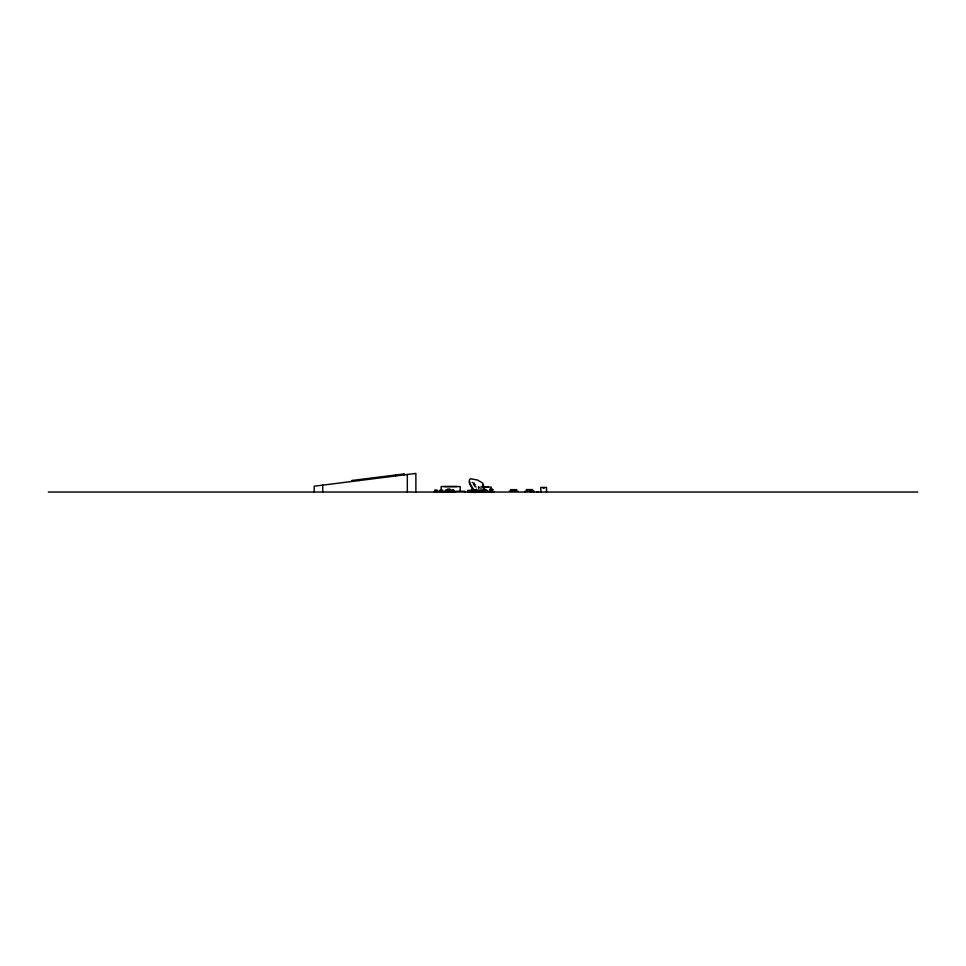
<?xml version="1.0" encoding="UTF-8"?>
<svg xmlns="http://www.w3.org/2000/svg" width="966" height="966" viewBox="0 0 966 966"><rect width="100%" height="100%" fill="white"/><g stroke="black" fill="none" stroke-linecap="round" stroke-linejoin="round"><path stroke-width="0.72" stroke-dasharray="4.83 3.62" d="M472.181 482.131L474.246 482.602L476.842 489.919M481.285 487.045L478.46 487.045L478.46 491.271M473.28 483.326L476.407 490.028M471.758 482.36L481.177 488.724M473.038 484.642L480.102 489.412M482.094 490.366C483 484.763 475.61 482.589 479.136 488.832"/><path stroke-width="1.45" d="M476.854 491.44C470.309 493.892 480.971 490.571 474.065 491.404M476.202 490.281L474.137 491.102L475.526 490.583M475.2 491.344L474.234 491.766L475.465 491.235M449.238 491.549L453.754 490.124L454.467 491.549M403.993 473.944L352.119 480.476L352.24 481.418M482.855 487.045L491.199 487.045L491.199 489.859M482.855 487.275L488.108 487.045M543.158 488.18L544.16 488.18M447.101 489.412L450.458 489.412M489.496 489.412L492.841 489.412M450.253 489.557L447.306 489.557L450.132 489.557M489.69 489.557L492.636 489.557M510.567 489.653L516.713 489.653M526.385 489.581L532.568 489.581M434.7 490.04L437.067 490.04M440.061 490.04L442.44 490.04M445.483 490.04L447.862 490.04M450.711 490.04L453.09 490.04M434.7 491.078L437.067 491.078M440.061 491.078L442.44 491.078M445.483 491.078L447.862 491.078M453.042 491.078L450.651 491.054M476.214 490.921L471.637 491.078L471.637 491.803M509.36 491.078L517.909 491.078M533.8 491.078L525.238 491.078L525.238 492.032M433.746 491.549L438.021 491.549M439.119 491.549L443.394 491.549M444.529 491.549L455.421 492.032M472.579 491.646L477.784 491.646M487.661 491.791L467.834 492.032M48.3 492.032L917.7 492.032M474.113 492.406L476.25 492.406M475.84 491.404L476.673 491.404M473.908 490.305L469.404 482.336L469.404 479.848L470.49 478.762L477.542 480.017L482.662 483.085L485.089 490.305M474.016 491.791L469.512 483.821L469.512 481.334M482.771 484.57L485.186 491.791M403.981 473.956L404.114 474.886M395.553 475.006L395.674 475.96M359.292 479.583L359.364 480.525M352.276 480.464L352.397 481.406M546.514 492.032L546.514 487.419L540.803 487.419L540.803 492.032M538.509 491.935L537.12 492.032M533.787 491.078L533.8 492.032M531.529 491.935L530.527 491.935M493.952 492.032L493.952 491.271L476.842 491.271L476.842 492.032M493.421 492.032L488.905 492.032M492.515 489.557L489.762 489.557M484.57 491.078L484.57 491.791M481.032 491.078L481.032 491.791M478.725 491.078L478.725 491.803M477.494 491.078L477.494 491.791M475.139 490.317L475.139 489.605L471.601 489.605L471.601 490.317M475.187 491.078L475.187 491.803M465.032 492.032L465.032 491.271L436.523 491.271L436.523 492.032M460.178 491.271L460.178 486.562L441.172 486.562L441.172 490.088M456.846 486.562L444.481 486.562M451.037 492.032L446.521 492.032M415.887 491.935L415.887 473.412L314.204 486.212L314.204 491.935M407.326 474.487L407.326 491.935M322.765 485.137L322.765 491.935M486.804 490.305L467.798 490.547L486.804 490.305"/></g></svg>
